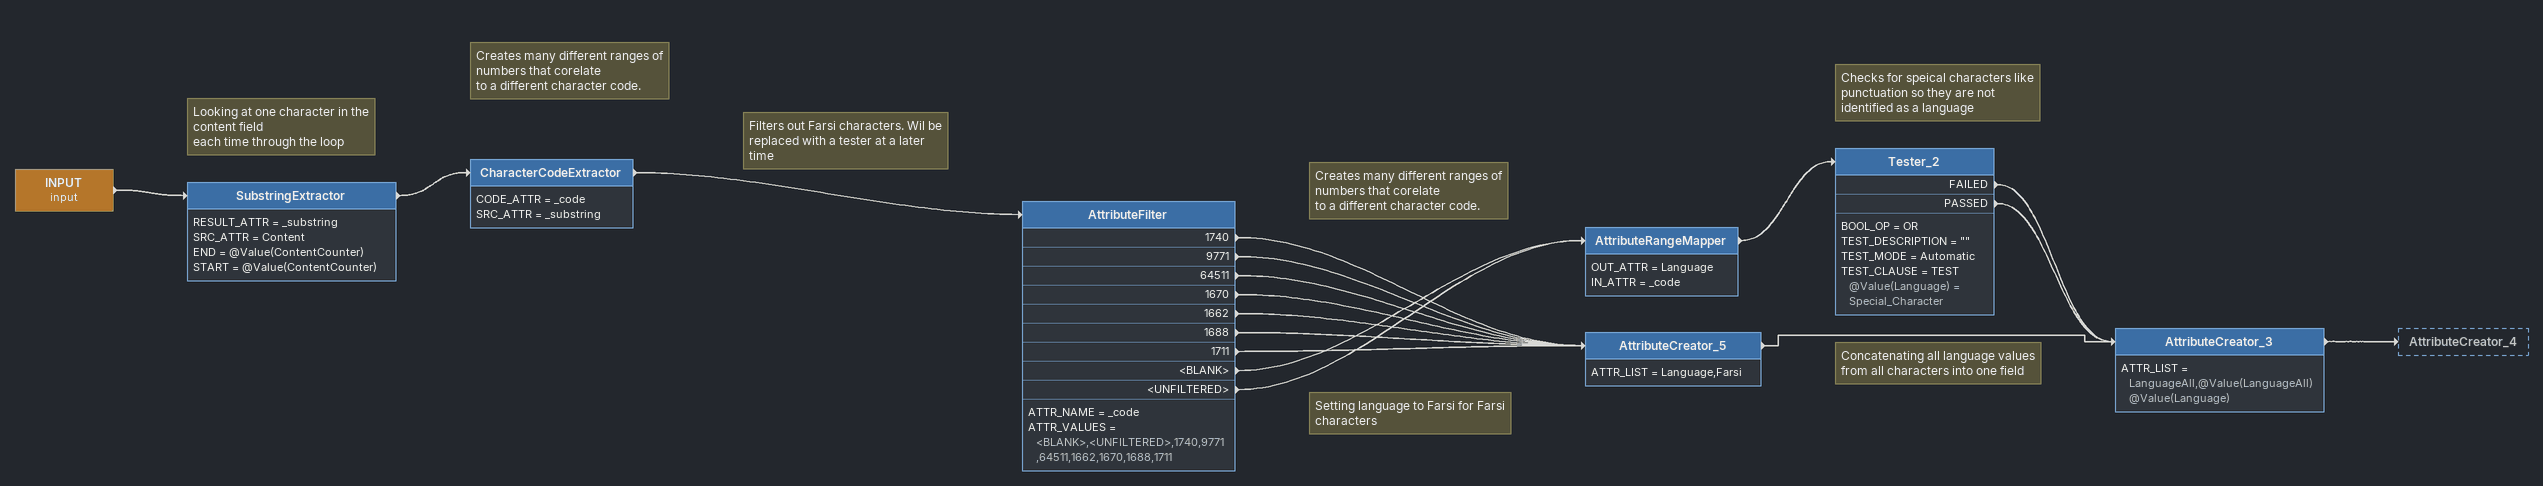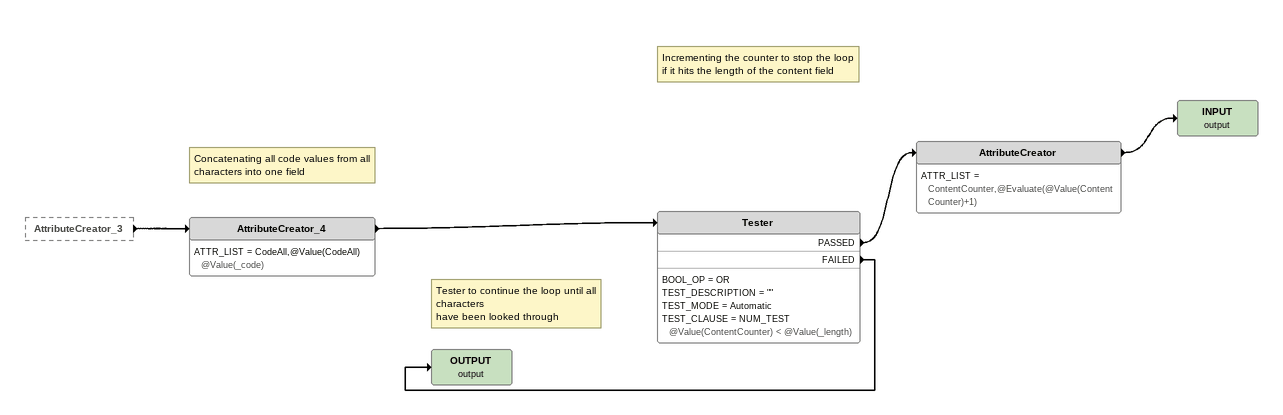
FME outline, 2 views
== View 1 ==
INPUT (input)
    -> SubstringExtractor
Note: Looking at one character in the content field / each time through the loop
SubstringExtractor
    RESULT_ATTR = _substring
    SRC_ATTR = Content
    END = @Value(ContentCounter)
    START = @Value(ContentCounter)
    -> CharacterCodeExtractor
Note: Creates many different ranges of numbers that corelate / to a different character code.
CharacterCodeExtractor
    CODE_ATTR = _code
    SRC_ATTR = _substring
    -> AttributeFilter
Note: Filters out Farsi characters. Wil be replaced with a tester at a later time
AttributeFilter
    ATTR_NAME = _code
    ATTR_VALUES = <BLANK>,<UNFILTERED>,1740,9771,64511,1662,1670,1688,1711
    1740 -> AttributeCreator_5
    9771 -> AttributeCreator_5
    64511 -> AttributeCreator_5
    1670 -> AttributeCreator_5
    1662 -> AttributeCreator_5
    1688 -> AttributeCreator_5
    1711 -> AttributeCreator_5
    <BLANK> -> AttributeRangeMapper
    <UNFILTERED> -> AttributeRangeMapper
Note: Creates many different ranges of numbers that corelate / to a different character code.
AttributeRangeMapper
    OUT_ATTR = Language
    IN_ATTR = _code
    -> Tester_2
Note: Checks for speical characters like punctuation so they are not identified as a language
Tester_2
    BOOL_OP = OR
    TEST_DESCRIPTION = ""
    TEST_MODE = Automatic
    TEST_CLAUSE = TEST @Value(Language) = Special_Character
    FAILED -> AttributeCreator_3
    PASSED -> AttributeCreator_3
Note: Setting language to Farsi for Farsi characters
AttributeCreator_5
    ATTR_LIST = Language,Farsi
    -> AttributeCreator_3
Note: Concatenating all language values from all characters into one field
AttributeCreator_3
    ATTR_LIST = LanguageAll,@Value(LanguageAll) @Value(Language)
    -> AttributeCreator_4

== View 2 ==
AttributeCreator_3 [outside]
    -> AttributeCreator_4
Note: Concatenating all code values from all characters into one field
AttributeCreator_4
    ATTR_LIST = CodeAll,@Value(CodeAll) @Value(_code)
    -> Tester
Note: Tester to continue the loop until all characters / have been looked through
Tester
    BOOL_OP = OR
    TEST_DESCRIPTION = ""
    TEST_MODE = Automatic
    TEST_CLAUSE = NUM_TEST @Value(ContentCounter) < @Value(_length)
    PASSED -> AttributeCreator
    FAILED -> OUTPUT (output)
Note: Incrementing the counter to stop the loop if it hits the length of the content field
AttributeCreator
    ATTR_LIST = ContentCounter,@Evaluate(@Value(ContentCounter)+1)
    -> INPUT (output)
INPUT (output)
OUTPUT (output)
